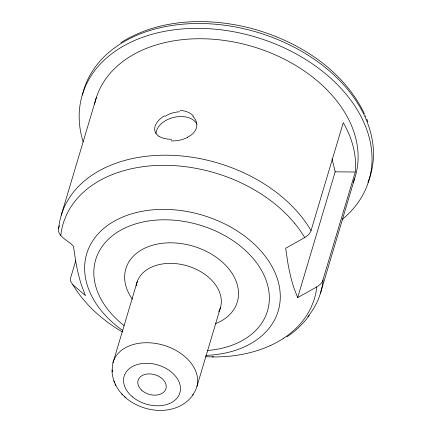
<?xml version="1.0" encoding="UTF-8"?>
<svg xmlns="http://www.w3.org/2000/svg" width="432" height="432" viewBox="0 0 432 432"><rect width="100%" height="100%" fill="white"/><g stroke="black" fill="none" stroke-linecap="round" stroke-linejoin="round"><path stroke-width="0.65" d="M355.271 172.006C356.956 154.791 351.907 137.462 343.256 122.672L310.829 231.32L308.972 234.274L306.018 236.833L285.66 248.281L287.874 263.034A112.59 30.418 -89.5 0 0 293.944 287.982L297.68 297.616L317.839 286.303L320.603 284.035L322.461 281.507L355.271 172.006L335.178 171.817L297.68 297.616M59.449 225.715C54.227 235.634 69.001 240.559 73.462 246.299L75.67 261.052M75.708 260.825L70.621 277.906L70.637 281.329L72.533 284.396L85.477 295.634L81.745 285.984A112.59 30.418 -89.5 0 1 75.67 261.063M320.501 293.09L354.742 178.146M61.258 215.19L96.46 97.205M112.968 362.858L137.273 281.453M196.965 386.37L220.45 307.633M193.439 394.357C171.736 425.585 112.774 407.932 111.964 369.851M309.258 315.592C303.032 323.892 295.477 331.182 286.81 336.911M120.895 42.649C159.408 18.425 208.343 17.204 251.359 28.393C297.815 40.921 343.116 69.401 364.5 113.87M205.616 356.778L216.659 356.962L225.596 356.551A131.787 92.534 16.6 0 0 270.178 345.632M124.411 396.484L125.258 397.321M121.786 393.93L122.758 394.88M294.602 223.236L289.1 217.01A132.079 92.74 16.6 0 0 246.343 185.458A128.401 90.158 16.6 0 0 229.3 177.8A132.116 92.767 16.6 0 0 174.587 165.661A128.299 90.083 16.6 0 0 156.438 165.483A132.143 92.783 16.6 0 0 107.406 176.672A128.331 90.104 16.6 0 0 94.003 184.027A132.106 92.756 16.6 0 0 66.49 214.936L63.985 221.087A130.253 91.454 16.6 0 0 60.831 235.348M365.348 115.711L365.699 116.516M113.805 380.938L114.545 382.628M115.133 383.967L115.83 385.56M366.817 119.173L367.848 121.835M332.019 158.836L335.178 171.817M316.748 286.961A130.232 91.444 16.6 0 1 313.6 301.228L311.11 307.379A132.122 92.767 16.6 0 1 283.565 338.267M136.145 285.887A43.616 30.629 16.6 0 1 188.266 266.171A43.616 30.629 16.6 0 1 218.705 311.855M112.525 371.947A43.616 30.629 16.6 0 1 163.118 345.087A43.616 30.629 16.6 0 1 192.537 394.924M132.397 299.214A58.158 40.835 16.6 0 1 151.162 245.668A58.158 40.835 16.6 0 1 228.598 268.607A58.158 40.835 16.6 0 1 215.363 323.795M72.851 284.683A130.442 91.589 16.6 0 0 82.976 299.074L88.484 305.3A132.089 92.745 16.6 0 0 122.58 332.084M294.608 223.236A130.405 91.568 16.6 0 1 304.733 237.622M323.082 279.985A135.346 95.035 16.6 0 1 307.773 316.791M58.682 228.285A135.346 95.035 16.6 0 1 166.79 155.201A135.346 95.035 16.6 0 1 311.067 230.65M213.278 356.497A14.537 3.926 -89.5 0 1 212.134 356.978M283.576 338.278A128.666 90.342 16.6 0 1 270.184 345.638M122.899 330.647A99.922 70.162 16.6 0 1 120.074 218.182A99.922 70.162 16.6 0 1 269.838 262.856A99.922 70.162 16.6 0 1 205.826 355.39M124.135 325.609A89.64 62.942 16.6 0 1 126.938 227.108A89.64 62.942 16.6 0 1 259.151 266.474A89.64 62.942 16.6 0 1 207.679 350.482M83.138 141.847A149.558 105.014 16.6 0 1 255.798 37.098A149.558 105.014 16.6 0 1 342.279 219.375M82.431 95.062A149.558 105.014 16.6 0 1 258.579 32.654A149.558 105.014 16.6 0 1 367.913 182.509M94.592 104.101A135.351 95.035 16.6 0 1 253.66 46.877A135.351 95.035 16.6 0 1 353.117 182.563M156.011 133.52A21.233 14.024 -13.8 0 1 173.999 117.337A21.233 14.024 -13.8 0 1 196.841 124.124M192.839 116.386A21.163 14.715 -0.8 0 1 187.634 137.176M187.85 137.252A21.168 13.068 -9.1 0 1 171.175 140.881M171.596 139.288A21.168 11.297 -9.7 0 1 158.744 136.145M158.657 136.118A21.163 12.884 -17.4 0 1 164.349 115.927M164.884 116.446A21.173 14.742 -18.7 0 1 179.766 111.785M180.241 110.5A21.173 16.211 -19 0 1 193.455 116.046M141.62 390.161A14.537 10.211 16.6 0 0 165.634 389.534A14.537 10.211 16.6 0 0 148.775 373.912A14.537 10.211 16.6 0 0 141.62 390.161M132.208 396.652A29.079 20.417 16.6 0 0 179.626 393.601A29.079 20.417 16.6 0 0 144.196 363.35A29.079 20.417 16.6 0 0 132.208 396.652"/></g></svg>
